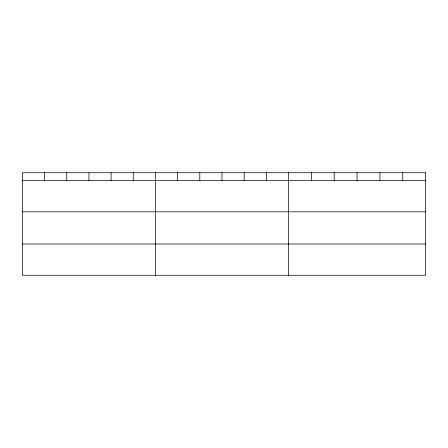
<?xml version="1.0" encoding="UTF-8"?>
<svg xmlns="http://www.w3.org/2000/svg" width="448" height="448" viewBox="0 0 448 448"><rect width="100%" height="100%" fill="white"/><g stroke="black" fill="none" stroke-linecap="round" stroke-linejoin="round"><path stroke-width="0.67" d="M22.4 180.589L425.6 180.589M22.4 211.831L425.6 211.831M22.4 244.02L425.6 244.02M402.752 172.732L402.752 180.589M379.904 172.732L379.904 180.589M357.056 172.732L357.056 180.589M334.208 172.732L334.208 180.589M311.36 172.732L311.36 180.589M288.512 172.732L288.512 275.268M266.336 172.732L266.336 180.589M244.16 172.732L244.16 180.589M221.984 172.732L221.984 180.589M199.808 172.732L199.808 180.589M177.632 172.732L177.632 180.589M155.456 172.732L155.456 275.268M133.28 172.732L133.28 180.589M111.104 172.732L111.104 180.589M88.928 172.732L88.928 180.589M66.752 172.732L66.752 180.589M44.576 172.732L44.576 180.589M425.6 172.732L22.4 172.732L22.4 275.268L425.6 275.268L425.6 172.732"/></g></svg>
